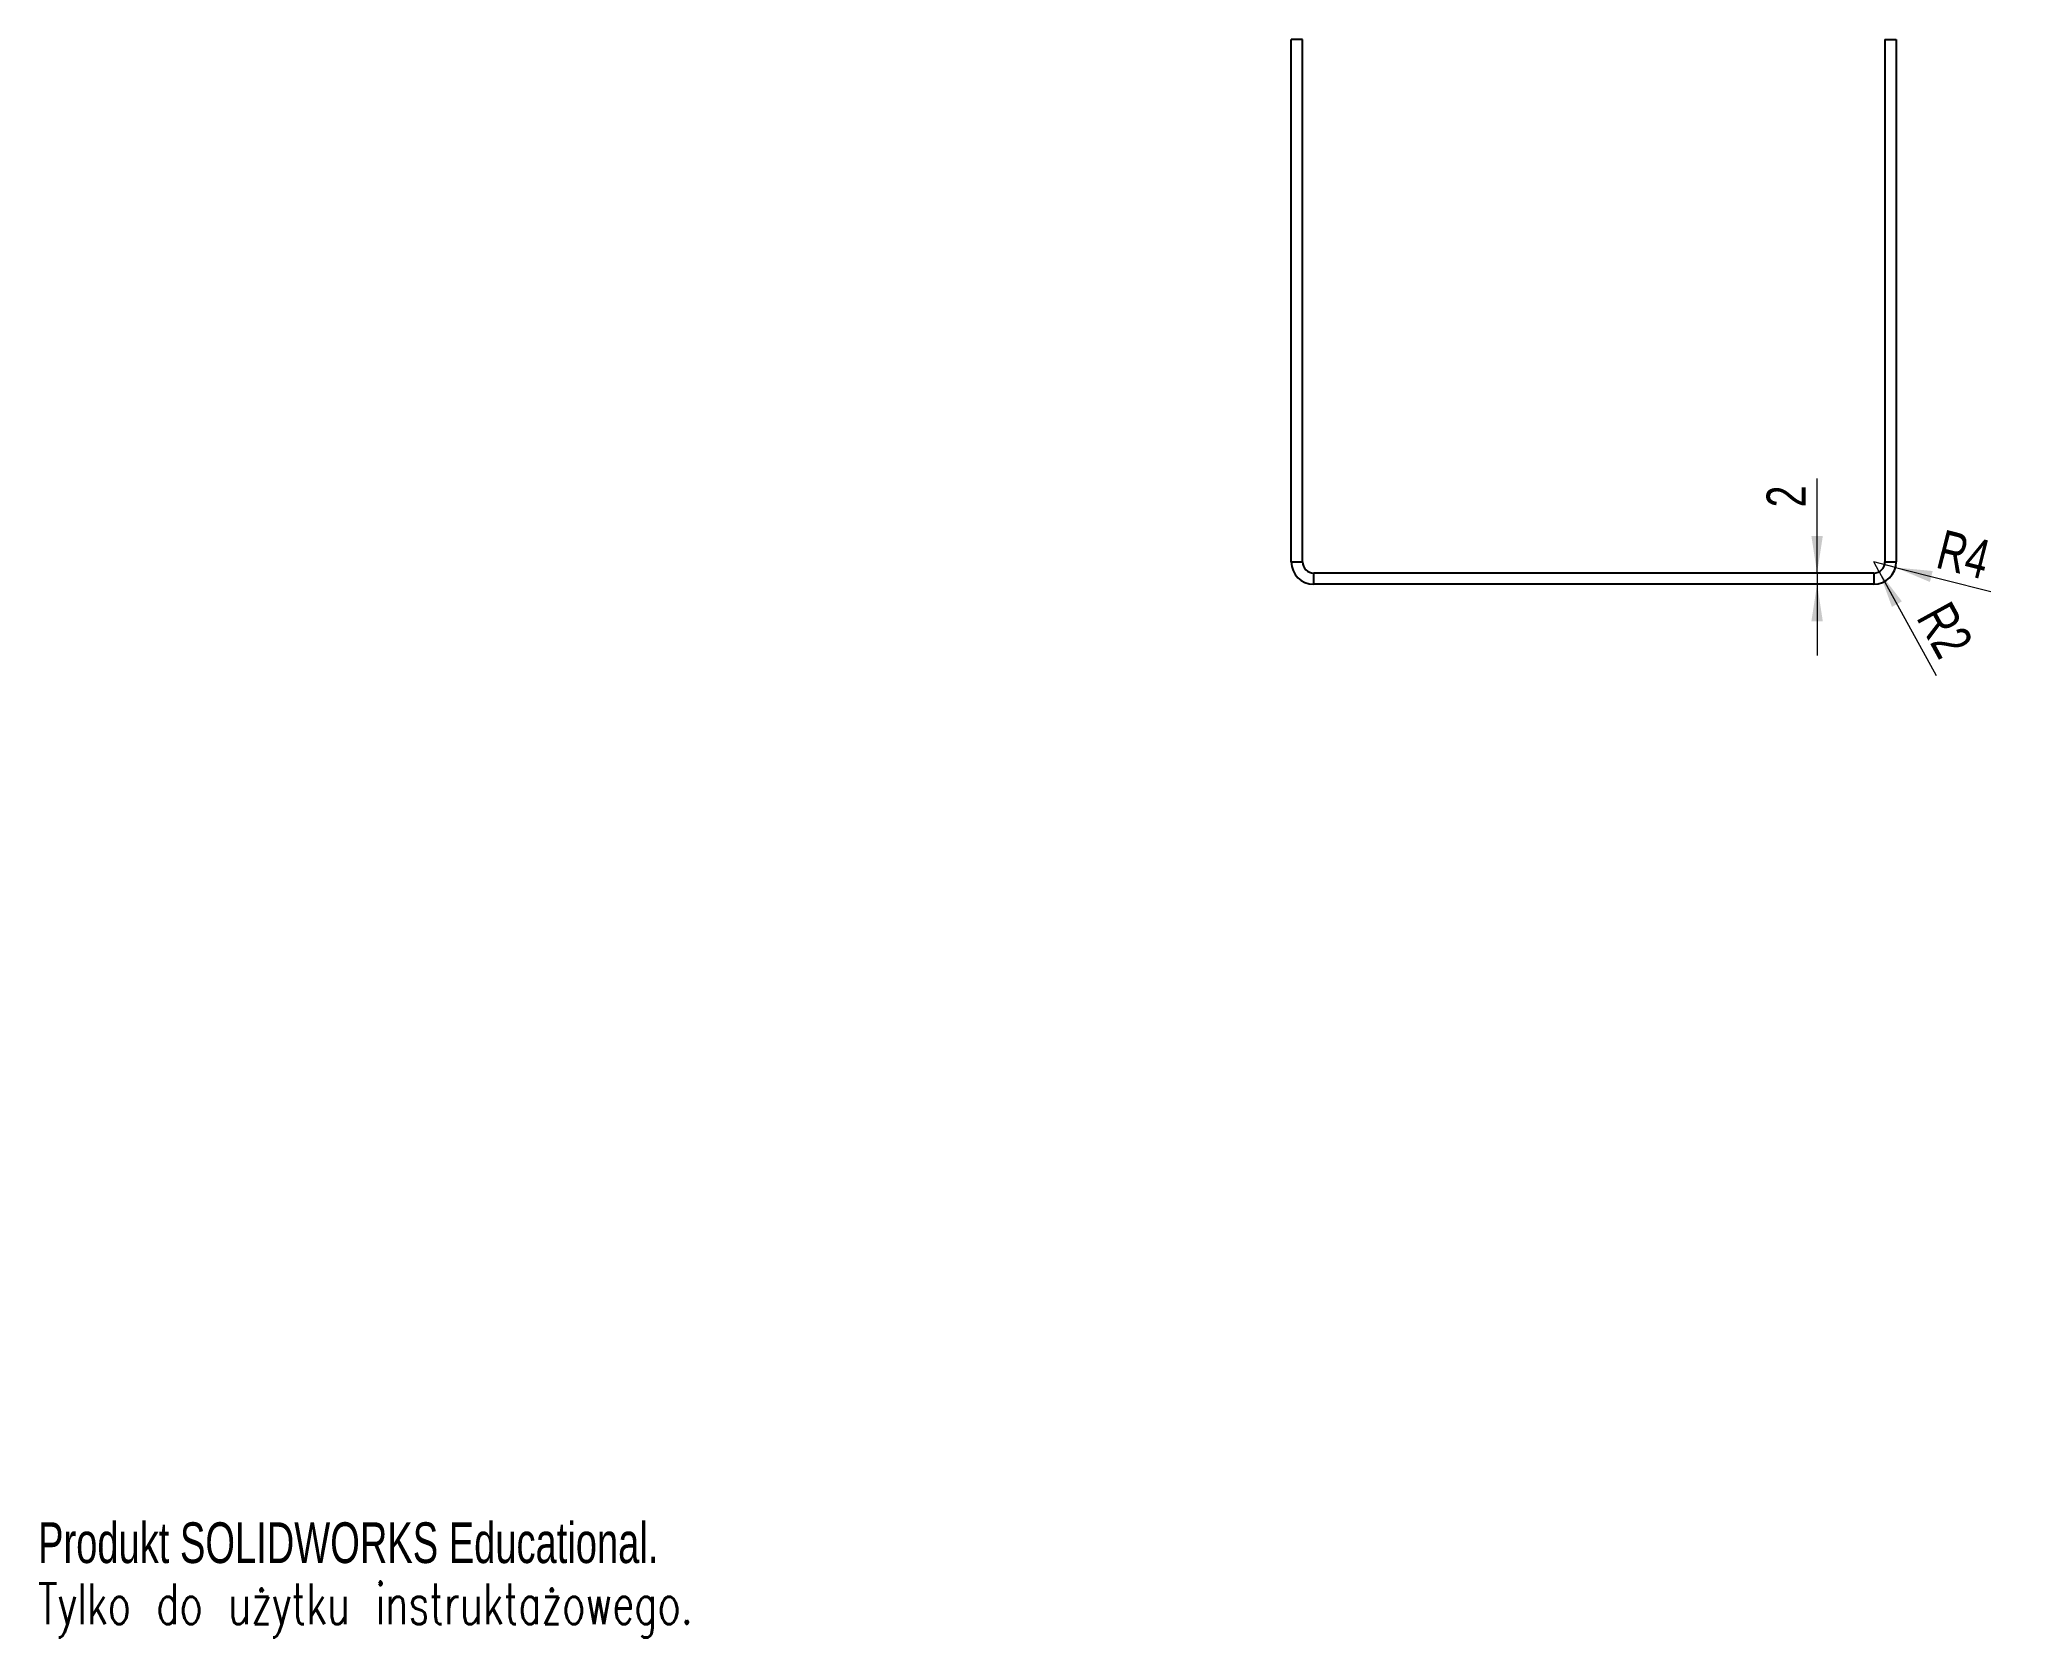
# Model space of a CAD drawing. Header units: millimetres. Extents: x 0 to 176, y 0 to 143.
import ezdxf

# ---------------------------------------------------------------- set-up
doc = ezdxf.new("R2010")
doc.units = ezdxf.units.MM
doc.styles.add('SLDTEXTSTYLE0', font='TXT', dxfattribs={"width": 0.75})
doc.styles.add('SLDTEXTSTYLE1', font='TXT', dxfattribs={"width": 0.7})
doc.styles.add('SLDTEXTSTYLE2', font='TXT', dxfattribs={"width": 0.7, "bigfont": 'bigfont'})
doc.dimstyles.new('SLDDIMSTYLE0', dxfattribs={"dimtxt": 3.5, "dimasz": 3.302, "dimexe": 0, "dimexo": 0.0625, "dimgap": 0.875, "dimtad": 1, "dimlfac": 2, "dimrnd": 1e-09, "dimzin": 12, "dimdsep": 46, "dimtxsty": 'SLDTEXTSTYLE0', "dimsah": 1, "dimcen": 0, "dimadec": 0, "dimazin": 3, "dimtfac": 1, "dimtofl": 0, "dimtmove": 0, "dimatfit": 3, "dimfxl": 0, "dimfrac": 2, "dimtolj": 1, "dimtzin": 12, "dimarcsym": 0})
doc.dimstyles.new('SLDDIMSTYLE1', dxfattribs={"dimtxt": 3.5, "dimasz": 3.302, "dimexe": 0, "dimexo": 0.0625, "dimgap": 0.875, "dimtad": 1, "dimlfac": 2, "dimrnd": 1e-09, "dimzin": 12, "dimdsep": 46, "dimtxsty": 'SLDTEXTSTYLE0', "dimsah": 1, "dimcen": 0.09, "dimadec": 0, "dimazin": 3, "dimtfac": 1, "dimtmove": 0, "dimatfit": 0, "dimfxl": 0, "dimfrac": 2, "dimtolj": 1, "dimtzin": 12, "dimarcsym": 0})

# ---------------------------------------------------------------- blocks, each defined once
blk = doc.blocks.new('_D')
at = {"color": 7, "linetype": 'Continuous', "lineweight": 18}
for q in [(163.89, 95.87), (169.45, 85.72)]:
    blk.add_line((164.37, 94.99), q, dxfattribs=at)
blk.add_solid([(164.37, 94.99), (165.51, 91.85), (166.4, 92.34)], dxfattribs=at)
at = {"color": 7, "linetype": 'Continuous', "lineweight": 18, "insert": (170.7, 92.59), "char_height": 3.5, "attachment_point": 1, "rotation": 298.7687, "style": 'SLDTEXTSTYLE0'}
blk.add_mtext('R2', dxfattribs=at)
blk = doc.blocks.new('_D_1')
at = {"color": 7, "linetype": 'Continuous', "lineweight": 18}
for q in [(163.89, 95.87), (174.33, 93.21)]:
    blk.add_line((165.83, 95.37), q, dxfattribs=at)
blk.add_solid([(165.83, 95.37), (168.9, 94.07), (169.15, 95.05)], dxfattribs=at)
at = {"color": 7, "linetype": 'Continuous', "lineweight": 18, "insert": (170.16, 98.78), "char_height": 3.5, "attachment_point": 1, "rotation": 345.7228, "style": 'SLDTEXTSTYLE0'}
blk.add_mtext('R4', dxfattribs=at)
blk = doc.blocks.new('_D_2')
at = {"color": 7, "linetype": 'Continuous', "lineweight": 18}
for p, q in [((158.83, 94.87), (158.83, 103.32)), ((158.83, 94.87), (158.83, 93.87)), ((153.59, 93.87), (159.83, 93.87)), ((158.83, 93.87), (158.83, 87.52))]:
    blk.add_line(p, q, dxfattribs=at)
for points in [[(158.83, 94.87), (159.34, 98.17), (158.32, 98.17)], [(158.83, 93.87), (158.32, 90.56), (159.34, 90.56)]]:
    blk.add_solid(points, dxfattribs=at)
at = {"color": 7, "linetype": 'Continuous', "lineweight": 18, "insert": (154.32, 100.73), "char_height": 3.5, "attachment_point": 1, "rotation": 90, "style": 'SLDTEXTSTYLE0'}
blk.add_mtext('2', dxfattribs=at)

msp = doc.modelspace()

# ---------------------------------------------------------------- linework, layer by layer
at = {"color": 7, "linetype": 'Continuous', "lineweight": 25}
for p, q in [((112.8869, 142.5091), (111.8869, 142.5091)), ((111.8869, 95.8653), (111.8869, 142.5091)), ((112.8869, 95.8653), (112.8869, 142.5091)), ((164.8869, 142.5091), (165.8869, 142.5091)), ((164.8869, 142.5091), (164.8869, 95.8653)), ((165.8869, 142.5091), (165.8869, 95.8653)), ((111.8869, 95.8653), (112.8869, 95.8653)), ((113.8869, 93.8653), (113.8869, 94.8653)), ((163.8869, 94.8653), (113.8869, 94.8653)), ((163.8869, 94.8653), (163.8869, 93.8653)), ((164.8869, 95.8653), (165.8869, 95.8653)), ((163.8869, 93.8653), (113.8869, 93.8653))]:
    msp.add_line(p, q, dxfattribs=at)
for centre, radius, start, end in [((113.8869, 95.8653), 2, 180, 270), ((113.8869, 95.8653), 1, 180, 270), ((163.8869, 95.8653), 2, 270, 0), ((163.8869, 95.8653), 1, 270, 0)]:
    msp.add_arc(centre, radius, start, end, dxfattribs=at)

# ---------------------------------------------------------------- texts
at = {"color": 7, "linetype": 'Continuous', "char_height": 3.633, "attachment_point": 1}
for s, insert, style in [('Produkt SOLIDWORKS Educational.', (0, 10.1327), 'SLDTEXTSTYLE1'), ('Tylko do użytku instruktażowego.', (0, 4.6832), 'SLDTEXTSTYLE2')]:
    msp.add_mtext(s, dxfattribs=dict(at, insert=insert, style=style))

# ---------------------------------------------------------------- dimensions: what is measured, and where the dimension line sits
at = {"color": 7, "linetype": 'Continuous', "lineweight": 18}
dim = msp.add_linear_dim(base=(158.8277, 93.8653), p1=(163.8869, 94.8653), p2=(152.5869, 93.8653), angle=90, dimstyle='SLDDIMSTYLE1', dxfattribs=at)
dim.commit()
dim.dimension.update_dxf_attribs({"geometry": '_D_2', "text_midpoint": (158.8277, 102.0236), "dimtype": 160})
for mpoint, picture, middle in [((165.8251, 95.3721), '_D_1', (172.1149, 93.7715)), ((164.3682, 94.9888), '_D', (168.3385, 87.7573))]:
    dim = msp.add_radius_dim(center=(163.8869, 95.8653), mpoint=mpoint, dimstyle='SLDDIMSTYLE0', dxfattribs=at)
    dim.commit()
    dim.dimension.update_dxf_attribs({"geometry": picture, "text_midpoint": middle, "dimtype": 164})

doc.saveas('drawing.dxf')
